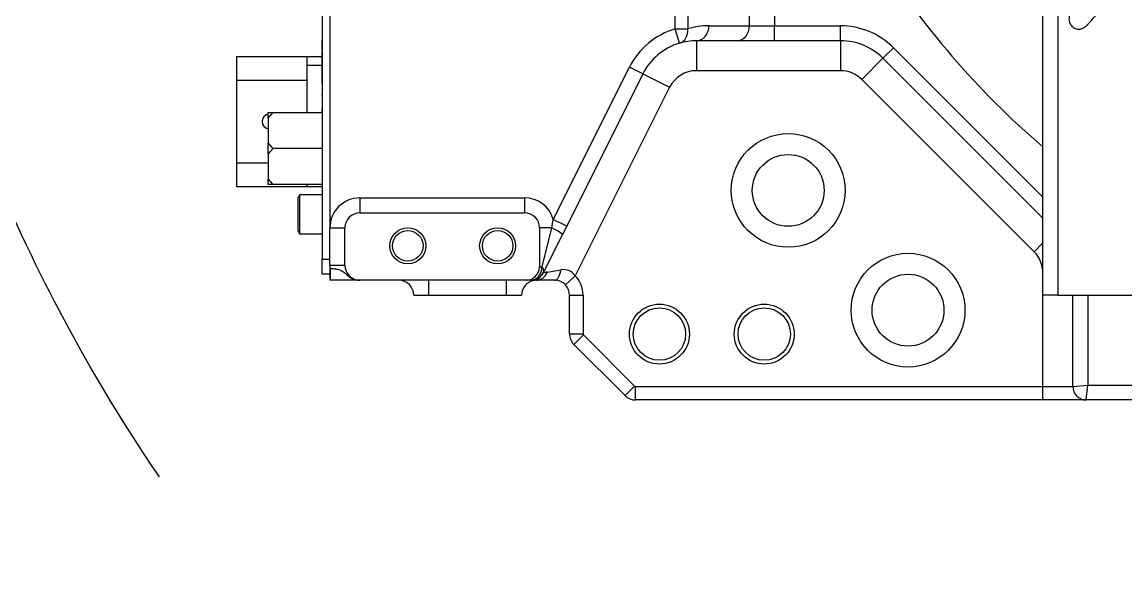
# Model space of a CAD drawing. Header units: millimetres. Extents: x 10462777 to 22643323, y 453826 to 1389191.
# Drawn here: x 11297176.2 to 11297550.6, y 583066.8 to 583257.9 of the extents above; entities that cross this region are included whole.
import ezdxf

# ---------------------------------------------------------------- set-up
doc = ezdxf.new("R2010")
doc.units = ezdxf.units.MM
doc.header["$LTSCALE"] = 200
doc.header["$MEASUREMENT"] = 0
doc.linetypes.add('PHANTOM', pattern=[2.5, 1.25, -0.25, 0.25, -0.25, 0.25, -0.25])
doc.layers.get('0').update_dxf_attribs({"linetype": 'CONTINUOUS'})
for name, color, linetype in [('$DDT_AUDIT_GENERATED_(1626)', 7, 'CONTINUOUS'), ('A290-7329-X201', 7, 'CONTINUOUS'), ('A290-7329-X301', 7, 'CONTINUOUS'), ('LIBRL_A6-BA-6X10', 7, 'CONTINUOUS'), ('LIBRL_A6-BA-8X12', 7, 'CONTINUOUS')]:
    doc.layers.add(name, color=color, linetype=linetype)
doc.layers.add('LAYOUT', color=8, linetype='CONTINUOUS', lineweight=25)

# ---------------------------------------------------------------- blocks, each defined once
blk = doc.blocks.new('A$C7DA30AB0')
at = {"layer": '$DDT_AUDIT_GENERATED_(1626)', "color": 7, "linetype": 'Continuous', "ltscale": 25.4}
blk.add_open_spline([(2847.98, 2857.18, 0), (2847.94, 2856.97, 0), (2847.74, 2855.97, 0), (2847.44, 2854.45, 0), (2847.14, 2852.85, 0), (2846.95, 2851.67, 0), (2846.91, 2850.54, 0), (2846.84, 2849.45, 0), (2847.9, 2847.85, 0), (2848.88, 2847.24, 0), (2850.15, 2846.95, 0), (2851.15, 2847.14, 0), (2852.11, 2847.6, 0), (2852.85, 2848.22, 0), (2853.47, 2848.86, 0), (2854.28, 2849.78, 0), (2855.2, 2850.84, 0), (2856.22, 2852.03, 0), (2857.47, 2853.36, 0), (2859.11, 2854.84, 0), (2861.06, 2856.28, 0), (2863.15, 2857.56, 0), (2865.34, 2858.73, 0), (2867.95, 2859.94, 0), (2871.29, 2861.25, 0), (2875.09, 2862.52, 0), (2879.34, 2863.75, 0), (2884.3, 2864.99, 0), (2889.79, 2866.16, 0), (2895.52, 2867.19, 0), (2900.32, 2867.92, 0), (2904.69, 2868.49, 0), (2909.2, 2869.02, 0), (2914.89, 2869.56, 0), (2921.83, 2870.06, 0), (2928.64, 2870.38, 0), (2932.79, 2870.46, 0), (2934.34, 2870.48, 0)], degree=3, knots=[0.3726558, 0.3726558, 0.3726558, 0.3726558, 0.3789273, 0.4033778, 0.4265497, 0.4483708, 0.4699513, 0.4923298, 0.502289, 0.5096353, 0.5144283, 0.5252974, 0.5401406, 0.5572699, 0.5800805, 0.6024828, 0.6281052, 0.6522814, 0.6772591, 0.7032607, 0.7283333, 0.7450337, 0.7589346, 0.776283, 0.7921243, 0.808581, 0.8244237, 0.8398177, 0.8594691, 0.8767292, 0.8917889, 0.9016701, 0.9144371, 0.9303265, 0.9496364, 0.9727242, 0.9858295, 0.9858295, 0.9858295, 0.9858295], dxfattribs=at)
at = {"layer": 'A290-7329-X201', "color": 7, "linetype": 'Continuous', "ltscale": 25.4}
for p, q in [((2596.22, 2934.55, 0), (2596.22, 2779.61, 0)), ((2738.5, 2848.18, 0), (2738.5, 2931.02, 0)), ((2747.03, 2931.02, 0), (2747.03, 2848.18, 0)), ((2713.35, 2847.14, 0), (2713.35, 2923.84, 0)), ((2717.61, 2923.84, 0), (2717.61, 2847.14, 0)), ((2713.35, 2847.14, 0), (2717.61, 2847.14, 0)), ((2714.79, 2842.28, 0), (2713.35, 2847.14, 0)), ((2724.79, 2848.18, 0), (2738.5, 2848.18, 0)), ((2738.5, 2848.18, 0), (2747.03, 2848.18, 0)), ((2747.03, 2848.18, 0), (2769.4, 2848.18, 0)), ((2747.03, 2843.11, 0), (2747.03, 2848.18, 0)), ((2769.4, 2843.11, 0), (2769.4, 2848.18, 0)), ((2714.79, 2842.28, 0), (2714.79, 2842.28, 0)), ((2720.54, 2843.11, 0), (2720.54, 2832.95, 0)), ((2734.25, 2843.11, 0), (2720.54, 2843.11, 0)), ((2747.03, 2843.11, 0), (2734.25, 2843.11, 0)), ((2769.4, 2843.11, 0), (2747.03, 2843.11, 0)), ((2769.4, 2843.11, 0), (2769.4, 2832.95, 0)), ((2783.77, 2837.16, 0), (2787.35, 2840.74, 0)), ((2787.35, 2840.74, 0), (2838.03, 2790.06, 0)), ((2672, 2782.49, 0), (2697.83, 2834.14, 0)), ((2702.36, 2831.87, 0), (2697.83, 2834.14, 0)), ((2783.77, 2837.16, 0), (2776.58, 2829.97, 0)), ((2838.03, 2782.89, 0), (2783.77, 2837.16, 0)), ((2702.36, 2831.87, 0), (2676.54, 2780.22, 0)), ((2702.36, 2831.87, 0), (2711.45, 2827.33, 0)), ((2769.4, 2832.95, 0), (2720.54, 2832.95, 0)), ((2711.45, 2827.33, 0), (2679.46, 2763.35, 0)), ((2835.05, 2771.5, 0), (2776.58, 2829.97, 0)), ((2606.38, 2789.77, 0), (2606.38, 2784.69, 0)), ((2606.38, 2789.77, 0), (2662.26, 2789.77, 0)), ((2662.26, 2789.77, 0), (2662.26, 2784.69, 0)), ((2606.38, 2784.69, 0), (2662.26, 2784.69, 0)), ((2671.49, 2779.61, 0), (2672, 2782.49, 0)), ((2676.54, 2780.22, 0), (2672, 2782.49, 0)), ((2596.22, 2779.61, 0), (2601.3, 2779.61, 0)), ((2596.22, 2766.91, 0), (2596.22, 2779.61, 0)), ((2601.3, 2766.91, 0), (2601.3, 2779.61, 0)), ((2671.49, 2779.61, 0), (2667.34, 2779.61, 0)), ((2667.34, 2779.61, 0), (2667.34, 2766.4, 0)), ((2668.19, 2766.4, 0), (2671.49, 2779.61, 0)), ((2676.54, 2780.22, 0), (2675.1, 2777.34, 0)), ((2675.1, 2777.34, 0), (2668.6, 2764.35, 0)), ((2838.03, 2774.48, 0), (2835.05, 2771.5, 0)), ((2596.22, 2766.91, 0), (2596.22, 2765.89, 0)), ((2596.22, 2766.91, 0), (2601.3, 2766.91, 0)), ((2596.22, 2765.89, 0), (2596.22, 2761.83, 0)), ((2596.22, 2765.89, 0), (2596.27, 2765.89, 0)), ((2596.27, 2765.89, 0), (2596.27, 2761.83, 0)), ((2667.34, 2766.4, 0), (2668.19, 2766.4, 0)), ((2669.96, 2764.58, 0), (2674.55, 2765.34, 0)), ((2676.13, 2760.22, 0), (2679.46, 2763.35, 0)), ((2596.27, 2761.83, 0), (2596.22, 2761.83, 0)), ((2606.38, 2761.83, 0), (2596.27, 2761.83, 0)), ((2662.77, 2761.83, 0), (2606.38, 2761.83, 0)), ((2629.75, 2756.75, 0), (2629.75, 2761.83, 0)), ((2656.16, 2756.75, 0), (2656.16, 2761.83, 0)), ((2664.37, 2761.83, 0), (2662.77, 2761.83, 0)), ((2672.42, 2761.83, 0), (2666.32, 2761.83, 0)), ((2624.67, 2756.75, 0), (2629.75, 2756.75, 0)), ((2629.75, 2756.75, 0), (2656.16, 2756.75, 0)), ((2656.16, 2756.75, 0), (2661.24, 2756.75, 0)), ((2677.5, 2756.75, 0), (2682.07, 2756.75, 0)), ((2677.5, 2743.61, 0), (2677.5, 2756.75, 0)), ((2682.07, 2756.75, 0), (2682.07, 2743.61, 0)), ((2838.03, 2725.76, 0), (2838.03, 2756.75, 0)), ((2848.19, 2725.76, 0), (2848.19, 2756.75, 0)), ((2853.26, 2756.75, 0), (2853.26, 2726.26, 0)), ((2677.5, 2743.61, 0), (2682.07, 2743.61, 0)), ((2678.99, 2740.02, 0), (2682.22, 2743.25, 0)), ((2682.22, 2743.25, 0), (2699.57, 2725.91, 0)), ((2696.33, 2722.67, 0), (2678.99, 2740.02, 0)), ((2696.33, 2722.67, 0), (2699.57, 2725.91, 0)), ((2699.92, 2721.19, 0), (2699.92, 2725.76, 0)), ((2699.92, 2725.76, 0), (2838.03, 2725.76, 0)), ((2838.03, 2721.19, 0), (2838.03, 2725.76, 0)), ((2838.03, 2725.76, 0), (2848.19, 2725.76, 0)), ((2848.19, 2725.76, 0), (2853.26, 2726.26, 0)), ((2852.76, 2721.19, 0), (2853.26, 2726.26, 0)), ((2853.26, 2726.26, 0), (2909.15, 2726.26, 0)), ((2838.03, 2721.19, 0), (2699.92, 2721.19, 0)), ((2852.76, 2721.19, 0), (2838.03, 2721.19, 0)), ((2909.15, 2721.19, 0), (2852.76, 2721.19, 0))]:
    blk.add_line(p, q, dxfattribs=at)
for centre, radius in [((2751.67, 2792.31, 0), 19.3), ((2751.67, 2792.31, 0), 12.19), ((2622.64, 2773.51, 0), 6.1), ((2622.64, 2773.51, 0), 5.18), ((2653.12, 2773.51, 0), 6.1), ((2653.12, 2773.51, 0), 5.18), ((2792.31, 2751.67, 0), 19.3), ((2792.31, 2751.67, 0), 12.19), ((2707.98, 2743.54, 0), 10.16), ((2707.98, 2743.54, 0), 8.89), ((2743.54, 2743.54, 0), 10.16), ((2743.54, 2743.54, 0), 8.89)]:
    blk.add_circle(centre, radius, dxfattribs=at)
for centre, radius, start, end in [((2720.54, 2822.79, 0), 25.39, 106.4475, 153.4349), ((2724.79, 2822.79, 0), 25.39, 90, 106.4275), ((2769.4, 2822.79, 0), 25.39, 45, 90), ((2720.54, 2822.79, 0), 20.32, 106.4475, 153.4349), ((2720.54, 2822.79, 0), 20.32, 90, 106.4275), ((2769.4, 2822.79, 0), 20.32, 45, 90), ((2720.54, 2822.79, 0), 10.16, 90, 153.4349), ((2769.4, 2822.79, 0), 10.16, 45, 90), ((2606.38, 2779.61, 0), 10.16, 90, 180), ((2662.26, 2779.61, 0), 10.16, 16.4783, 90), ((2606.38, 2779.61, 0), 5.08, 90, 180), ((2662.26, 2779.61, 0), 5.08, 0, 90), ((2827.87, 2764.32, 0), 10.16, 0, 45), ((2606.38, 2766.91, 0), 10.16, 180, 185.7392), ((2606.38, 2766.91, 0), 5.08, 180, 270), ((2662.77, 2766.4, 0), 4.57, 270, 0), ((2664.51, 2766.4, 0), 4.57, 270, 333.4349), ((2664.42, 2766.21, 0), 4.57, 281.0777, 333.4458), ((2671.12, 2757.75, 0), 6.93, 99.6267, 112.1644), ((2675.49, 2760.6, 0), 4.83, 34.7392, 101.2431), ((2672.42, 2756.75, 0), 9.65, 0, 43.1613), ((2619.59, 2756.75, 0), 5.08, 0, 90), ((2666.32, 2756.75, 0), 5.08, 101.3803, 180), ((2672.42, 2756.75, 0), 5.08, 43.1613, 90), ((2672.42, 2756.75, 0), 5.08, 0, 43.1613), ((2682.58, 2743.61, 0), 5.08, 180, 225), ((2682.58, 2743.61, 0), 0.508, 180, 225), ((2699.92, 2726.27, 0), 0.508, 225, 270), ((2852.76, 2725.76, 0), 4.57, 180, 270), ((2699.92, 2726.27, 0), 5.08, 225, 270)]:
    blk.add_arc(centre, radius, start, end, dxfattribs=at)
for centre, major_axis, ratio, end_param in [((2713.36, 2847.14, 0), (1.43, -4.86), 0.828085, 1.331331), ((2720.54, 2848.18, 0), (0, -5.07), 0.838692, 1.570796), ((2734.25, 2848.18, 0), (0, -5.07), 0.838692, 1.570796), ((2670.56, 2779.61, 0), (4.53, -2.27), 0.082997, 1.406302), ((2664.37, 2766.4, 0), (0, -4.57), 0.833733, 1.570796), ((2666.32, 2766.4, 0), (0, -4.57), 0.867886, 1.161375), ((2672.42, 2766.4, 0), (0, -4.57), 0.478235, 1.336086)]:
    blk.add_ellipse(centre, major_axis=major_axis, ratio=ratio, start_param=0, end_param=end_param, dxfattribs=at)
for points, knots in [([(2596.27, 2765.89, 0), (2596.79, 2765.85, 0), (2597.3, 2765.8, 0), (2598.04, 2765.69, 0), (2598.28, 2765.65, 0), (2598.75, 2765.56, 0), (2598.97, 2765.5, 0), (2599.61, 2765.32, 0), (2600, 2765.15, 0), (2600.71, 2764.73, 0), (2601.04, 2764.48, 0), (2601.7, 2763.91, 0), (2602.03, 2763.61, 0), (2602.76, 2763.04, 0), (2603.15, 2762.77, 0), (2603.78, 2762.43, 0), (2604.01, 2762.33, 0), (2604.46, 2762.15, 0), (2604.69, 2762.07, 0), (2605.16, 2761.95, 0), (2605.4, 2761.91, 0), (2605.77, 2761.86, 0), (2605.89, 2761.85, 0), (2606.13, 2761.83, 0), (2606.26, 2761.83, 0), (2606.38, 2761.83, 0)], [0, 0, 0, 0, 0.125, 0.125, 0.1875, 0.1875, 0.25, 0.25, 0.375, 0.375, 0.5, 0.5, 0.625, 0.625, 0.75, 0.75, 0.8125, 0.8125, 0.875, 0.875, 0.9375, 0.9375, 0.96875, 0.96875, 1, 1, 1, 1]), ([(2668.6, 2764.35, 0), (2668.67, 2764.49, 0), (2668.71, 2764.64, 0), (2668.75, 2764.95, 0), (2668.74, 2765.12, 0), (2668.66, 2765.47, 0), (2668.6, 2765.65, 0), (2668.43, 2766.02, 0), (2668.32, 2766.21, 0), (2668.19, 2766.4, 0)], [0, 0, 0, 0, 0.25, 0.25, 0.5, 0.5, 0.75, 0.75, 1, 1, 1, 1])]:
    blk.add_open_spline(points, degree=3, knots=knots, dxfattribs=at)
at = {"layer": 'A290-7329-X301', "color": 7, "linetype": 'Continuous', "ltscale": 25.4}
for p, q in [((2838.03, 2756.75, 0), (2838.03, 2869.75, 0)), ((2843.11, 2860.53, 0), (2843.11, 2756.75, 0)), ((2843.11, 2756.75, 0), (2838.03, 2756.75, 0)), ((2843.11, 2756.75, 0), (2919.31, 2756.75, 0))]:
    blk.add_line(p, q, dxfattribs=at)
blk.add_arc((3025.99, 3025.99, 0), 288.54, 212.017, 229.3521, dxfattribs=at)
at = {"layer": 'LAYOUT', "color": 6, "linetype": 'PHANTOM'}
for centre, radius in [((3030.45, 3025.99, 0), 2693.02), ((3025.99, 3025.99, 0), 589.24)]:
    blk.add_circle(centre, radius, dxfattribs=at)
at = {"layer": 'LIBRL_A6-BA-6X10', "color": 7, "linetype": 'Continuous', "ltscale": 25.4}
for p, q in [((2593.58, 2932.51, 0), (2593.58, 2768.94, 0)), ((2593.48, 2843.26, 0), (2593.48, 2841.98, 0)), ((2593.48, 2843.26, 0), (2593.58, 2843.26, 0)), ((2593.48, 2841.98, 0), (2593.48, 2841.46, 0)), ((2593.48, 2841.98, 0), (2593.58, 2841.98, 0)), ((2564.62, 2837.77, 0), (2588.5, 2837.77, 0)), ((2564.62, 2829.64, 0), (2564.62, 2837.77, 0)), ((2588.5, 2834.72, 0), (2588.5, 2837.77, 0)), ((2588.5, 2837.77, 0), (2593.48, 2837.77, 0)), ((2593.48, 2841.46, 0), (2593.48, 2840.14, 0)), ((2593.48, 2841.46, 0), (2593.58, 2841.46, 0)), ((2593.48, 2840.14, 0), (2593.58, 2840.14, 0)), ((2593.48, 2839.25, 0), (2593.48, 2834.98, 0)), ((2593.48, 2839.25, 0), (2593.58, 2839.25, 0)), ((2588.5, 2818.72, 0), (2588.5, 2834.72, 0)), ((2593.48, 2834.72, 0), (2588.5, 2834.72, 0)), ((2593.48, 2834.98, 0), (2593.58, 2834.98, 0)), ((2593.48, 2834.98, 0), (2593.48, 2834.17, 0)), ((2593.48, 2834.17, 0), (2593.58, 2834.17, 0)), ((2593.48, 2834.17, 0), (2593.48, 2833.76, 0)), ((2593.48, 2833.76, 0), (2593.58, 2833.76, 0)), ((2593.48, 2833.76, 0), (2593.48, 2832.95, 0)), ((2593.48, 2832.95, 0), (2593.58, 2832.95, 0)), ((2593.48, 2832.95, 0), (2593.48, 2828.68, 0)), ((2564.62, 2801.7, 0), (2564.62, 2829.64, 0)), ((2588.5, 2829.64, 0), (2564.62, 2829.64, 0)), ((2593.48, 2828.68, 0), (2593.48, 2828.38, 0)), ((2593.48, 2828.68, 0), (2593.58, 2828.68, 0)), ((2593.48, 2828.38, 0), (2593.58, 2828.38, 0)), ((2593.48, 2826.06, 0), (2593.58, 2826.06, 0)), ((2593.48, 2824.99, 0), (2593.48, 2824.68, 0)), ((2593.48, 2824.99, 0), (2593.58, 2824.99, 0)), ((2593.48, 2824.68, 0), (2593.58, 2824.68, 0)), ((2593.48, 2824.67, 0), (2593.58, 2824.67, 0)), ((2593.48, 2819.97, 0), (2593.48, 2818.72, 0)), ((2593.48, 2819.97, 0), (2593.58, 2819.97, 0)), ((2575.29, 2818.72, 0), (2576.85, 2818.72, 0)), ((2575.29, 2816.95, 0), (2575.29, 2818.72, 0)), ((2576.85, 2818.72, 0), (2575.29, 2816.95, 0)), ((2575.29, 2816.95, 0), (2575.29, 2808.3, 0)), ((2576.85, 2818.72, 0), (2593.58, 2818.72, 0)), ((2575.29, 2808.3, 0), (2576.85, 2806.53, 0)), ((2575.29, 2804.76, 0), (2575.29, 2808.3, 0)), ((2576.85, 2806.53, 0), (2575.29, 2804.76, 0)), ((2575.29, 2804.76, 0), (2575.29, 2796.11, 0)), ((2593.58, 2806.53, 0), (2576.85, 2806.53, 0)), ((2564.62, 2801.7, 0), (2575.29, 2801.7, 0)), ((2564.62, 2793.58, 0), (2564.62, 2801.7, 0)), ((2588.5, 2793.58, 0), (2564.62, 2793.58, 0)), ((2575.29, 2796.11, 0), (2576.85, 2794.34, 0)), ((2575.29, 2794.34, 0), (2575.29, 2796.11, 0)), ((2576.85, 2794.34, 0), (2575.29, 2794.34, 0)), ((2593.58, 2794.34, 0), (2576.85, 2794.34, 0)), ((2588.5, 2793.58, 0), (2588.5, 2794.34, 0)), ((2593.58, 2793.58, 0), (2588.5, 2793.58, 0)), ((2593.58, 2768.94, 0), (2596.22, 2768.94, 0)), ((2593.58, 2763.86, 0), (2593.58, 2768.94, 0)), ((2596.22, 2763.86, 0), (2593.58, 2763.86, 0))]:
    blk.add_line(p, q, dxfattribs=at)
blk.add_arc((2575.8, 2815.67, 0), 2.54, 101.537, 258.463, dxfattribs=at)
at = {"layer": 'LIBRL_A6-BA-8X12', "color": 7, "linetype": 'Continuous', "ltscale": 25.4}
for p, q in [((2585.96, 2790.78, 0), (2585.45, 2789.9, 0)), ((2585.45, 2778.45, 0), (2585.45, 2789.9, 0)), ((2585.96, 2790.78, 0), (2585.96, 2777.57, 0)), ((2593.58, 2790.78, 0), (2585.96, 2790.78, 0)), ((2585.45, 2778.45, 0), (2585.96, 2777.57, 0)), ((2585.96, 2777.57, 0), (2593.58, 2777.57, 0))]:
    blk.add_line(p, q, dxfattribs=at)

msp = doc.modelspace()

# ---------------------------------------------------------------- block references
at = {"ltscale": 10}
msp.add_blockref('A$C7DA30AB0', (11294684.4077, 580408.4363, 0), dxfattribs=at)

doc.saveas('drawing.dxf')
